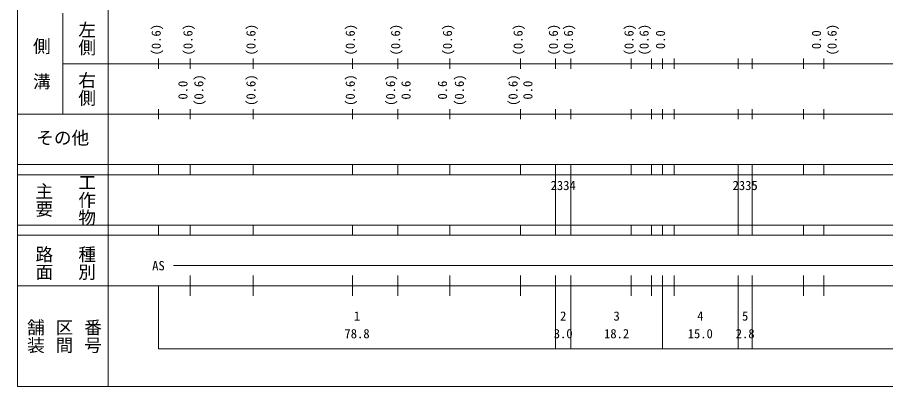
# Model space of a CAD drawing. Units: millimetres on the paper, enlarged 1000 times. Extents: x -60515 to 579485, y -102535 to 257465.
# Drawn here: x -60515 to 111756, y -102535 to -29355 of the extents above; entities that cross this region are included whole.
import ezdxf
from ezdxf.enums import TextEntityAlignment as Align

# ---------------------------------------------------------------- set-up
doc = ezdxf.new("R2010")
doc.units = ezdxf.units.MM
doc.header["$LTSCALE"] = 1000
doc.layers.add('M-TTL', color=2, linetype='Continuous', lineweight=13)
doc.layers.add('M-TTL-BAND', color=7, linetype='Continuous', lineweight=13)
doc.styles.add('@ＭＳ ゴシック', font='')
doc.styles.add('ＭＳ ゴシック', font='')
doc.styles.get('@ＭＳ ゴシック').set_extended_font_data('@MS Gothic')
doc.styles.get('ＭＳ ゴシック').set_extended_font_data('MS Gothic')

msp = doc.modelspace()

# ---------------------------------------------------------------- linework, layer by layer
at = {"layer": 'M-TTL'}
for p, q in [((-60515, 257465), (-60515, -102535)), ((-60515, -102535), (579485, -102535))]:
    msp.add_line(p, q, dxfattribs=at)
at = {"layer": 'M-TTL-BAND'}
for p, q in [((-42515, 247465), (-42515, -102535)), ((-51515, -28535), (-51515, -48535)), ((-32515, -39535), (-32515, -37535)), ((-26215, -39535), (-26215, -37535)), ((-13715, -39535), (-13715, -37535)), ((5985, -39535), (5985, -37535)), ((14985, -39535), (14985, -37535)), ((25285, -39535), (25285, -37535)), ((39285, -39535), (39285, -37535)), ((46285, -39535), (46285, -37535)), ((49285, -39535), (49285, -37535)), ((61285, -39535), (61285, -37535)), ((65285, -39535), (65285, -37535)), ((67485, -39535), (67485, -37535)), ((69785, -39535), (69785, -37535)), ((82485, -39535), (82485, -37535)), ((85285, -39535), (85285, -37535)), ((95485, -39535), (95485, -37535)), ((99485, -39535), (99485, -37535)), ((-51515, -38535), (478485, -38535)), ((-32515, -49535), (-32515, -47535)), ((-26215, -49535), (-26215, -47535)), ((-13715, -49535), (-13715, -47535)), ((5985, -49535), (5985, -47535)), ((14985, -49535), (14985, -47535)), ((25285, -49535), (25285, -47535)), ((39285, -49535), (39285, -47535)), ((46285, -49535), (46285, -47535)), ((49285, -49535), (49285, -47535)), ((61285, -49535), (61285, -47535)), ((65285, -49535), (65285, -47535)), ((67485, -49535), (67485, -47535)), ((69785, -49535), (69785, -47535)), ((82485, -49535), (82485, -47535)), ((85285, -49535), (85285, -47535)), ((95485, -49535), (95485, -47535)), ((99485, -49535), (99485, -47535)), ((-60515, -48535), (478485, -48535)), ((-60515, -58535), (478485, -58535)), ((-32515, -60535), (-32515, -58535)), ((-26215, -60535), (-26215, -58535)), ((-13715, -60535), (-13715, -58535)), ((5985, -60535), (5985, -58535)), ((14985, -60535), (14985, -58535)), ((25285, -60535), (25285, -58535)), ((39285, -60535), (39285, -58535)), ((46285, -60535), (46285, -58535)), ((49285, -60535), (49285, -58535)), ((61285, -60535), (61285, -58535)), ((65285, -60535), (65285, -58535)), ((67485, -60535), (67485, -58535)), ((69785, -60535), (69785, -58535)), ((82485, -60535), (82485, -58535)), ((85285, -60535), (85285, -58535)), ((95485, -60535), (95485, -58535)), ((99485, -60535), (99485, -58535)), ((-60515, -60535), (478485, -60535)), ((46285, -70535), (46285, -60535)), ((49285, -70535), (49285, -60535)), ((82485, -70535), (82485, -60535)), ((85285, -70535), (85285, -60535)), ((-60515, -70535), (478485, -70535)), ((-32515, -72535), (-32515, -70535)), ((-26215, -72535), (-26215, -70535)), ((-13715, -72535), (-13715, -70535)), ((5985, -72535), (5985, -70535)), ((14985, -72535), (14985, -70535)), ((25285, -72535), (25285, -70535)), ((39285, -72535), (39285, -70535)), ((46285, -72535), (46285, -70535)), ((49285, -72535), (49285, -70535)), ((61285, -72535), (61285, -70535)), ((65285, -72535), (65285, -70535)), ((67485, -72535), (67485, -70535)), ((69785, -72535), (69785, -70535)), ((82485, -72535), (82485, -70535)), ((85285, -72535), (85285, -70535)), ((95485, -72535), (95485, -70535)), ((99485, -72535), (99485, -70535)), ((-60515, -72535), (478485, -72535)), ((-29515, -78535), (464485, -78535)), ((-26215, -84535), (-26215, -80535)), ((-13715, -84535), (-13715, -80535)), ((5985, -84535), (5985, -80535)), ((14985, -84535), (14985, -80535)), ((25285, -84535), (25285, -80535)), ((39285, -84535), (39285, -80535)), ((46285, -95035), (46285, -80535)), ((49285, -95035), (49285, -80535)), ((61285, -84535), (61285, -80535)), ((65285, -84535), (65285, -80535)), ((67485, -95035), (67485, -80535)), ((69785, -84535), (69785, -80535)), ((82485, -95035), (82485, -80535)), ((85285, -95035), (85285, -80535)), ((95485, -84535), (95485, -80535)), ((99485, -84535), (99485, -80535)), ((-60515, -82535), (478485, -82535)), ((-32515, -82535), (-32515, -95035)), ((-32515, -95035), (478485, -95035))]:
    msp.add_line(p, q, dxfattribs=at)

# ---------------------------------------------------------------- texts
for s, height, rotation, style, p in [('左側', 2566, 270, '@ＭＳ ゴシック', (-48765, -30035)), ('(0.6)', 1833, 90, 'ＭＳ ゴシック', (-31515, -36896)), ('(0.6)', 1833, 90, 'ＭＳ ゴシック', (-25215, -36896)), ('(0.6)', 1833, 90, 'ＭＳ ゴシック', (-12715, -36896)), ('(0.6)', 1833, 90, 'ＭＳ ゴシック', (6985, -36896)), ('(0.6)', 1833, 90, 'ＭＳ ゴシック', (15985, -36896)), ('(0.6)', 1833, 90, 'ＭＳ ゴシック', (26285, -36896)), ('(0.6)', 1833, 90, 'ＭＳ ゴシック', (40285, -36896)), ('(0.6)', 1833, 90, 'ＭＳ ゴシック', (47285, -36896)), ('(0.6)', 1833, 90, 'ＭＳ ゴシック', (50285, -36896)), ('(0.6)', 1833, 90, 'ＭＳ ゴシック', (62285, -36896)), ('(0.6)', 1833, 90, 'ＭＳ ゴシック', (65285, -36896)), ('0.0', 1833, 90, 'ＭＳ ゴシック', (68545, -35646)), ('0.0', 1833, 90, 'ＭＳ ゴシック', (99485, -35646)), ('(0.6)', 1833, 90, 'ＭＳ ゴシック', (102578, -36896)), ('側\u3000溝', 2566, 270, '@ＭＳ ゴシック', (-57765, -33285)), ('右側', 2566, 270, '@ＭＳ ゴシック', (-48765, -40035)), ('(0.6)', 1833, 90, 'ＭＳ ゴシック', (-23054, -46896)), ('(0.6)', 1833, 90, 'ＭＳ ゴシック', (-12715, -46896)), ('(0.6)', 1833, 90, 'ＭＳ ゴシック', (6985, -46896)), ('(0.6)', 1833, 90, 'ＭＳ ゴシック', (14985, -46896)), ('(0.6)', 1833, 90, 'ＭＳ ゴシック', (28629, -46896)), ('(0.6)', 1833, 90, 'ＭＳ ゴシック', (39285, -46896)), ('0.0', 1833, 90, 'ＭＳ ゴシック', (-26215, -45646)), ('0.6', 1833, 90, 'ＭＳ ゴシック', (18050, -45646)), ('0.6', 1833, 90, 'ＭＳ ゴシック', (25285, -45646)), ('0.0', 1833, 90, 'ＭＳ ゴシック', (42218, -45646)), ('工作物', 2566, 270, '@ＭＳ ゴシック', (-48765, -60285)), ('主要', 2566, 270, '@ＭＳ ゴシック', (-57265, -62035)), ('路面', 2566, 270, '@ＭＳ ゴシック', (-57265, -74535)), ('種別', 2566, 270, '@ＭＳ ゴシック', (-48765, -74535)), ('舗装', 2566, 270, '@ＭＳ ゴシック', (-58932, -89035)), ('区間', 2566, 270, '@ＭＳ ゴシック', (-53265, -89035)), ('番号', 2566, 270, '@ＭＳ ゴシック', (-47599, -89035))]:
    msp.add_text(s, height=height, rotation=rotation, dxfattribs=dict(at, style=style)).set_placement(p, align=Align.BOTTOM_LEFT)
at = {"layer": 'M-TTL-BAND', "style": 'ＭＳ ゴシック'}
for s, height, p in [('その他', 2566, (-56765, -55285)), ('2334', 1833, (45285, -64130)), ('2335', 1833, (81385, -64130)), ('AS', 1833, (-33765, -80035)), ('1', 1833, (6260, -90012)), ('2', 1833, (47160, -90012)), ('3', 1833, (57760, -90012)), ('4', 1833, (74360, -90012)), ('5', 1833, (83260, -90012)), ('78.8', 1833, (4385, -93502)), ('3.0', 1833, (45910, -93502)), ('18.2', 1833, (55885, -93502)), ('15.0', 1833, (72485, -93502)), ('2.8', 1833, (82010, -93502))]:
    msp.add_text(s, height=height, dxfattribs=at).set_placement(p, align=Align.BOTTOM_LEFT)

doc.saveas('drawing.dxf')
